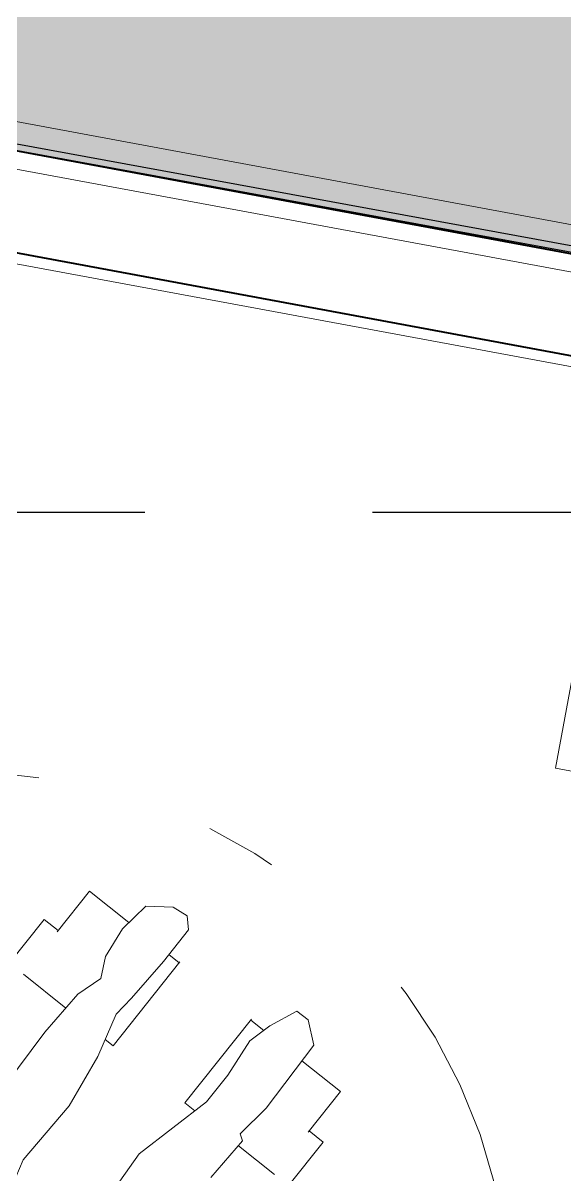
# Model space of a CAD drawing. Extents: x -14.2 to 52.3, y 3.7 to 90.9.
# Drawn here: x 30.132 to 30.888, y 25.633 to 27.241 of the extents above; entities that cross this region are included whole.
import ezdxf

# ---------------------------------------------------------------- set-up
doc = ezdxf.new("R2010")
doc.units = 0
doc.linetypes.add('limpo_PINI-PSG-PE-0102-LAZ-R00$0$CENTER2', pattern=[28.575, 19.05, -3.175, 3.175, -3.175])
doc.linetypes.add('limpo_PINI-PSG-PE-0102-LAZ-R00$0$IMPORT-IMPORT-DASHDOT', pattern=[1, 0.5, -0.25, 0, -0.25])
for name, color, linetype in [('FOR_CONTROL', 2, 'Continuous'), ('limpo_PINI-PSG-PE-0102-LAZ-R00$0$PA_ESTR', 181, 'limpo_PINI-PSG-PE-0102-LAZ-R00$0$CENTER2'), ('limpo_PINI-PSG-PE-0102-LAZ-R00$0$PA_EXTE_3', 3, 'Continuous'), ('limpo_PINI-PSG-PE-0102-LAZ-R00$0$XR_ARQT', 7, 'Continuous'), ('XR_ARQT', 7, 'Continuous')]:
    doc.layers.add(name, color=color, linetype=linetype)
for name, color, linetype, lineweight, true_color in [('limpo_PINI-PSG-PE-0102-LAZ-R00$0$0-16', 7, 'limpo_PINI-PSG-PE-0102-LAZ-R00$0$IMPORT-IMPORT-DASHDOT', 5, 0x999999), ('limpo_PINI-PSG-PE-0102-LAZ-R00$0$0-8', 7, 'Continuous', 5, 0x999999), ('PA_VEGE_FOR_WEPA', 7, 'Continuous', 0, 0xffcf3d)]:
    doc.layers.add(name, color=color, linetype=linetype, lineweight=lineweight, true_color=true_color)
for name, color, linetype, lineweight in [('limpo_PINI-PSG-PE-0102-LAZ-R00$0$A-DETL', 1, 'Continuous', 5), ('limpo_PINI-PSG-PE-0102-LAZ-R00$0$A-WALL', 1, 'Continuous', 5), ('limpo_PINI-PSG-PE-0102-LAZ-R00$0$A-WALL-FNSH', 1, 'Continuous', 40), ('limpo_PINI-PSG-PE-0102-LAZ-R00$0$ARQ_WC_COZ', 135, 'Continuous', 5), ('limpo_PINI-PSG-PE-0102-LAZ-R00$0$LAYOUT_AMB_LAZ_dwg', 8, 'Continuous', 5)]:
    doc.layers.add(name, color=color, linetype=linetype, lineweight=lineweight)
doc.layers.add('PA_VEGE_AUX2', color=6, linetype='Continuous', plot=False)

# ---------------------------------------------------------------- blocks, each defined once
blk = doc.blocks.new('limpo_PINI-PSG-PE-0102-LAZ-R00$0$LAZ GERAL - PNE_dwg-25011385-009 - PRE - PAV_ LAZER - GERAL')
at = {"layer": 'limpo_PINI-PSG-PE-0102-LAZ-R00$0$0-16'}
blk.add_ellipse((8.4343, 0.6132), major_axis=(0.7299, 0.1723), ratio=1, dxfattribs=at)
at = {"layer": 'limpo_PINI-PSG-PE-0102-LAZ-R00$0$0-8'}
for p, q in [((8.7085, 1.1101), (8.7229, 1.0986)), ((8.5055, 1.0829), (8.5648, 1.0356)), ((8.8409, 1.0044), (8.8229, 1.0188)), ((8.8557, 0.8033), (8.8055, 0.8434))]:
    blk.add_line(p, q, dxfattribs=at)
at = {"layer": 'limpo_PINI-PSG-PE-0102-LAZ-R00$0$0-8', "flags": 128}
for points in [[(8.5527, 1.1421), (8.5978, 1.1985), (8.6524, 1.1549)], [(8.327, 0.7496), (8.3789, 0.8056), (8.4001, 0.814), (8.4396, 0.8726), (8.4796, 0.9272), (8.5355, 1.0017), (8.5816, 1.055), (8.6133, 1.0767), (8.6199, 1.1075), (8.6436, 1.1463), (8.6762, 1.178), (8.7145, 1.1763), (8.7339, 1.1644), (8.7361, 1.1446), (8.7009, 1.1005), (8.6565, 1.0494), (8.635, 1.0269), (8.6095, 0.9679), (8.5691, 0.8992), (8.5053, 0.8238), (8.4847, 0.7753)], [(8.6132, 0.7557), (8.6669, 0.8319), (8.761, 0.9047), (8.7909, 0.9421), (8.8217, 0.9897), (8.8494, 1.0109), (8.8873, 1.0312), (8.9027, 1.0189), (8.9106, 0.9836), (8.8443, 0.8959), (8.8082, 0.8598), (8.8113, 0.8501), (8.7669, 0.799)], [(8.2893, 0.8521), (8.5344, 1.1592), (8.5539, 1.1436)], [(8.6198, 0.9917), (8.6307, 0.983), (8.724, 1.1)], [(8.7447, 0.892), (8.7306, 0.9032), (8.824, 1.0202)], [(8.903, 0.8625), (8.948, 0.9189), (8.8942, 0.9619)], [(8.6787, 0.5414), (8.9237, 0.8484), (8.9042, 0.864)]]:
    blk.add_lwpolyline(points, dxfattribs=at)
blk = doc.blocks.new('limpo_PINI-PSG-PE-0102-LAZ-R00$0$LAYOUT_AMB_LAZ_dwg-2867451-5PPE_008_LAZER__P_A_0_09_')
at = {"layer": 'limpo_PINI-PSG-PE-0102-LAZ-R00$0$ARQ_WC_COZ', "color": 9, "flags": 128}
blk.add_lwpolyline([(40679.3, 20185.5), (39408.2, 20421.4), (39499.5, 20913), (40679.3, 20694), (40679.3, 20185.5)], dxfattribs=at)
blk = doc.blocks.new('limpo_PINI-PSG-PE-0102-LAZ-R00$0$A$C745163c0')
at = {"layer": 'limpo_PINI-PSG-PE-0102-LAZ-R00$0$A-DETL', "color": 1}
blk.add_line((18504.6, 4970.6), (11214.5, 6323.5), dxfattribs=at)
at = {"layer": 'limpo_PINI-PSG-PE-0102-LAZ-R00$0$A-WALL', "color": 170, "lineweight": 40}
for p, q in [((18494.1, 4998), (14155.5, 5803.1)), ((18468.6, 4860.3), (14810, 5539.3))]:
    blk.add_line(p, q, dxfattribs=at)
at = {"layer": 'limpo_PINI-PSG-PE-0102-LAZ-R00$0$A-WALL-FNSH', "lineweight": 5}
for p, q in [((18535, 5031.1), (14148.1, 5845.2)), ((14825, 5521.2), (18080, 4917.2))]:
    blk.add_line(p, q, dxfattribs=at)
at = {"layer": 'limpo_PINI-PSG-PE-0102-LAZ-R00$0$LAYOUT_AMB_LAZ_dwg', "color": 9}
blk.add_blockref('limpo_PINI-PSG-PE-0102-LAZ-R00$0$LAYOUT_AMB_LAZ_dwg-2867451-5PPE_008_LAZER__P_A_0_09_', (-22615.1, -15829.6), dxfattribs=at)
blk = doc.blocks.new('limpo_PINI-PSG-PE-0102-LAZ-R00')
at = {"layer": 'limpo_PINI-PSG-PE-0102-LAZ-R00$0$XR_ARQT', "xscale": 0.001000000000038553, "yscale": 0.001000000000038553, "zscale": 0.001000000000038553}
blk.add_blockref('limpo_PINI-PSG-PE-0102-LAZ-R00$0$A$C745163c0', (14.124, 21.592), dxfattribs=at)
at = {"layer": 'limpo_PINI-PSG-PE-0102-LAZ-R00$0$PA_ESTR', "ltscale": 0.1}
blk.add_lwpolyline([(10.659, 26.5409), (40.019, 26.5409)], dxfattribs=at)
at = {"layer": 'limpo_PINI-PSG-PE-0102-LAZ-R00$0$PA_EXTE_3'}
blk.add_lwpolyline([(30.1384, 29.3718, 0.276136), (28.1587, 29.4486), (25.3433, 27.9402), (32.6331, 26.6025), (32.6331, 27.2322, 0.256132), (32.1709, 28.0753)], format="xyb", close=True, dxfattribs=at)
at = {"layer": 'limpo_PINI-PSG-PE-0102-LAZ-R00$0$XR_ARQT'}
blk.add_blockref('limpo_PINI-PSG-PE-0102-LAZ-R00$0$LAZ GERAL - PNE_dwg-25011385-009 - PRE - PAV_ LAZER - GERAL', (21.6689, 24.8134), dxfattribs=at)

msp = doc.modelspace()

# ---------------------------------------------------------------- hatches: boundary and pattern name
at = {"layer": 'PA_VEGE_FOR_WEPA', "transparency": 33554687}
h = msp.add_hatch(color=256, dxfattribs=at)
h.dxf.hatch_style = 1
edge = h.paths.add_edge_path()
edge.add_line((28.8574, 28.2756), (27.8921, 27.4725))
edge.add_line((27.8921, 27.4725), (32.6331, 26.6025))
edge.add_line((32.6331, 26.6025), (32.6331, 27.2322))
edge.add_arc((31.6331, 27.2322), 1, 360, 360.7823)
edge.add_line((32.633, 27.2458), (28.8574, 28.2756))

# ---------------------------------------------------------------- linework, layer by layer
at = {"layer": 'FOR_CONTROL'}
msp.add_lwpolyline([(28.8574, 28.2756), (27.8921, 27.4725), (32.6331, 26.6025), (32.6331, 27.2322, 0.003413), (32.633, 27.2458)], format="xyb", close=True, dxfattribs=at)
at = {"layer": 'PA_VEGE_AUX2'}
msp.add_lwpolyline([(30.1384, 29.3718, 0.276136), (28.1587, 29.4486), (25.3433, 27.9402), (32.6331, 26.6025), (32.6331, 27.2322, 0.256132), (32.1709, 28.0753)], format="xyb", close=True, dxfattribs=at)

# ---------------------------------------------------------------- next in the draw order: block references
at = {"layer": 'XR_ARQT'}
msp.add_blockref('limpo_PINI-PSG-PE-0102-LAZ-R00', (-0.0418, 0.017), dxfattribs=at)

doc.saveas('drawing.dxf')
